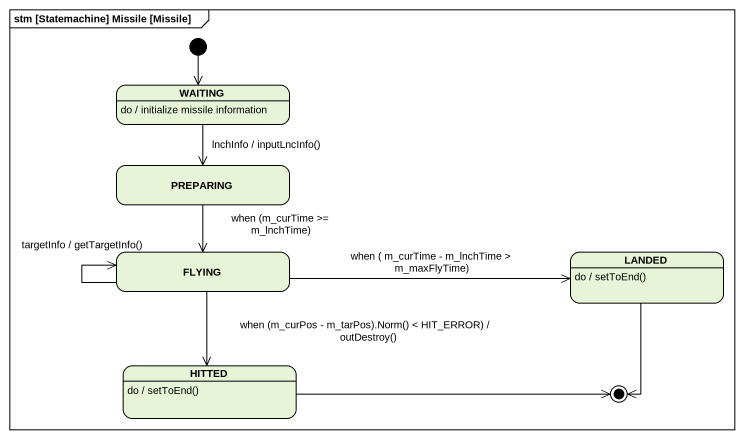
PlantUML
@startuml
mainframe stm [Statemachine] Missile [Missile]
hide empty description
state WAITING
WAITING : do / initialize missile information
state PREPARING
state FLYING
state LANDED
LANDED : do / setToEnd()
state HITTED
HITTED : do / setToEnd()
[*] --> WAITING
WAITING --> PREPARING : lnchInfo / inputLncInfo()
PREPARING --> FLYING : when (m_curTime >= m_lnchTime)
FLYING --> FLYING : targetInfo / getTargetInfo()
FLYING -right-> LANDED : when ( m_curTime - m_lnchTime > m_maxFlyTime)
FLYING --> HITTED : when (m_curPos - m_tarPos).Norm() < HIT_ERROR) / outDestroy()
LANDED --> [*]
HITTED -right-> [*]
@enduml
